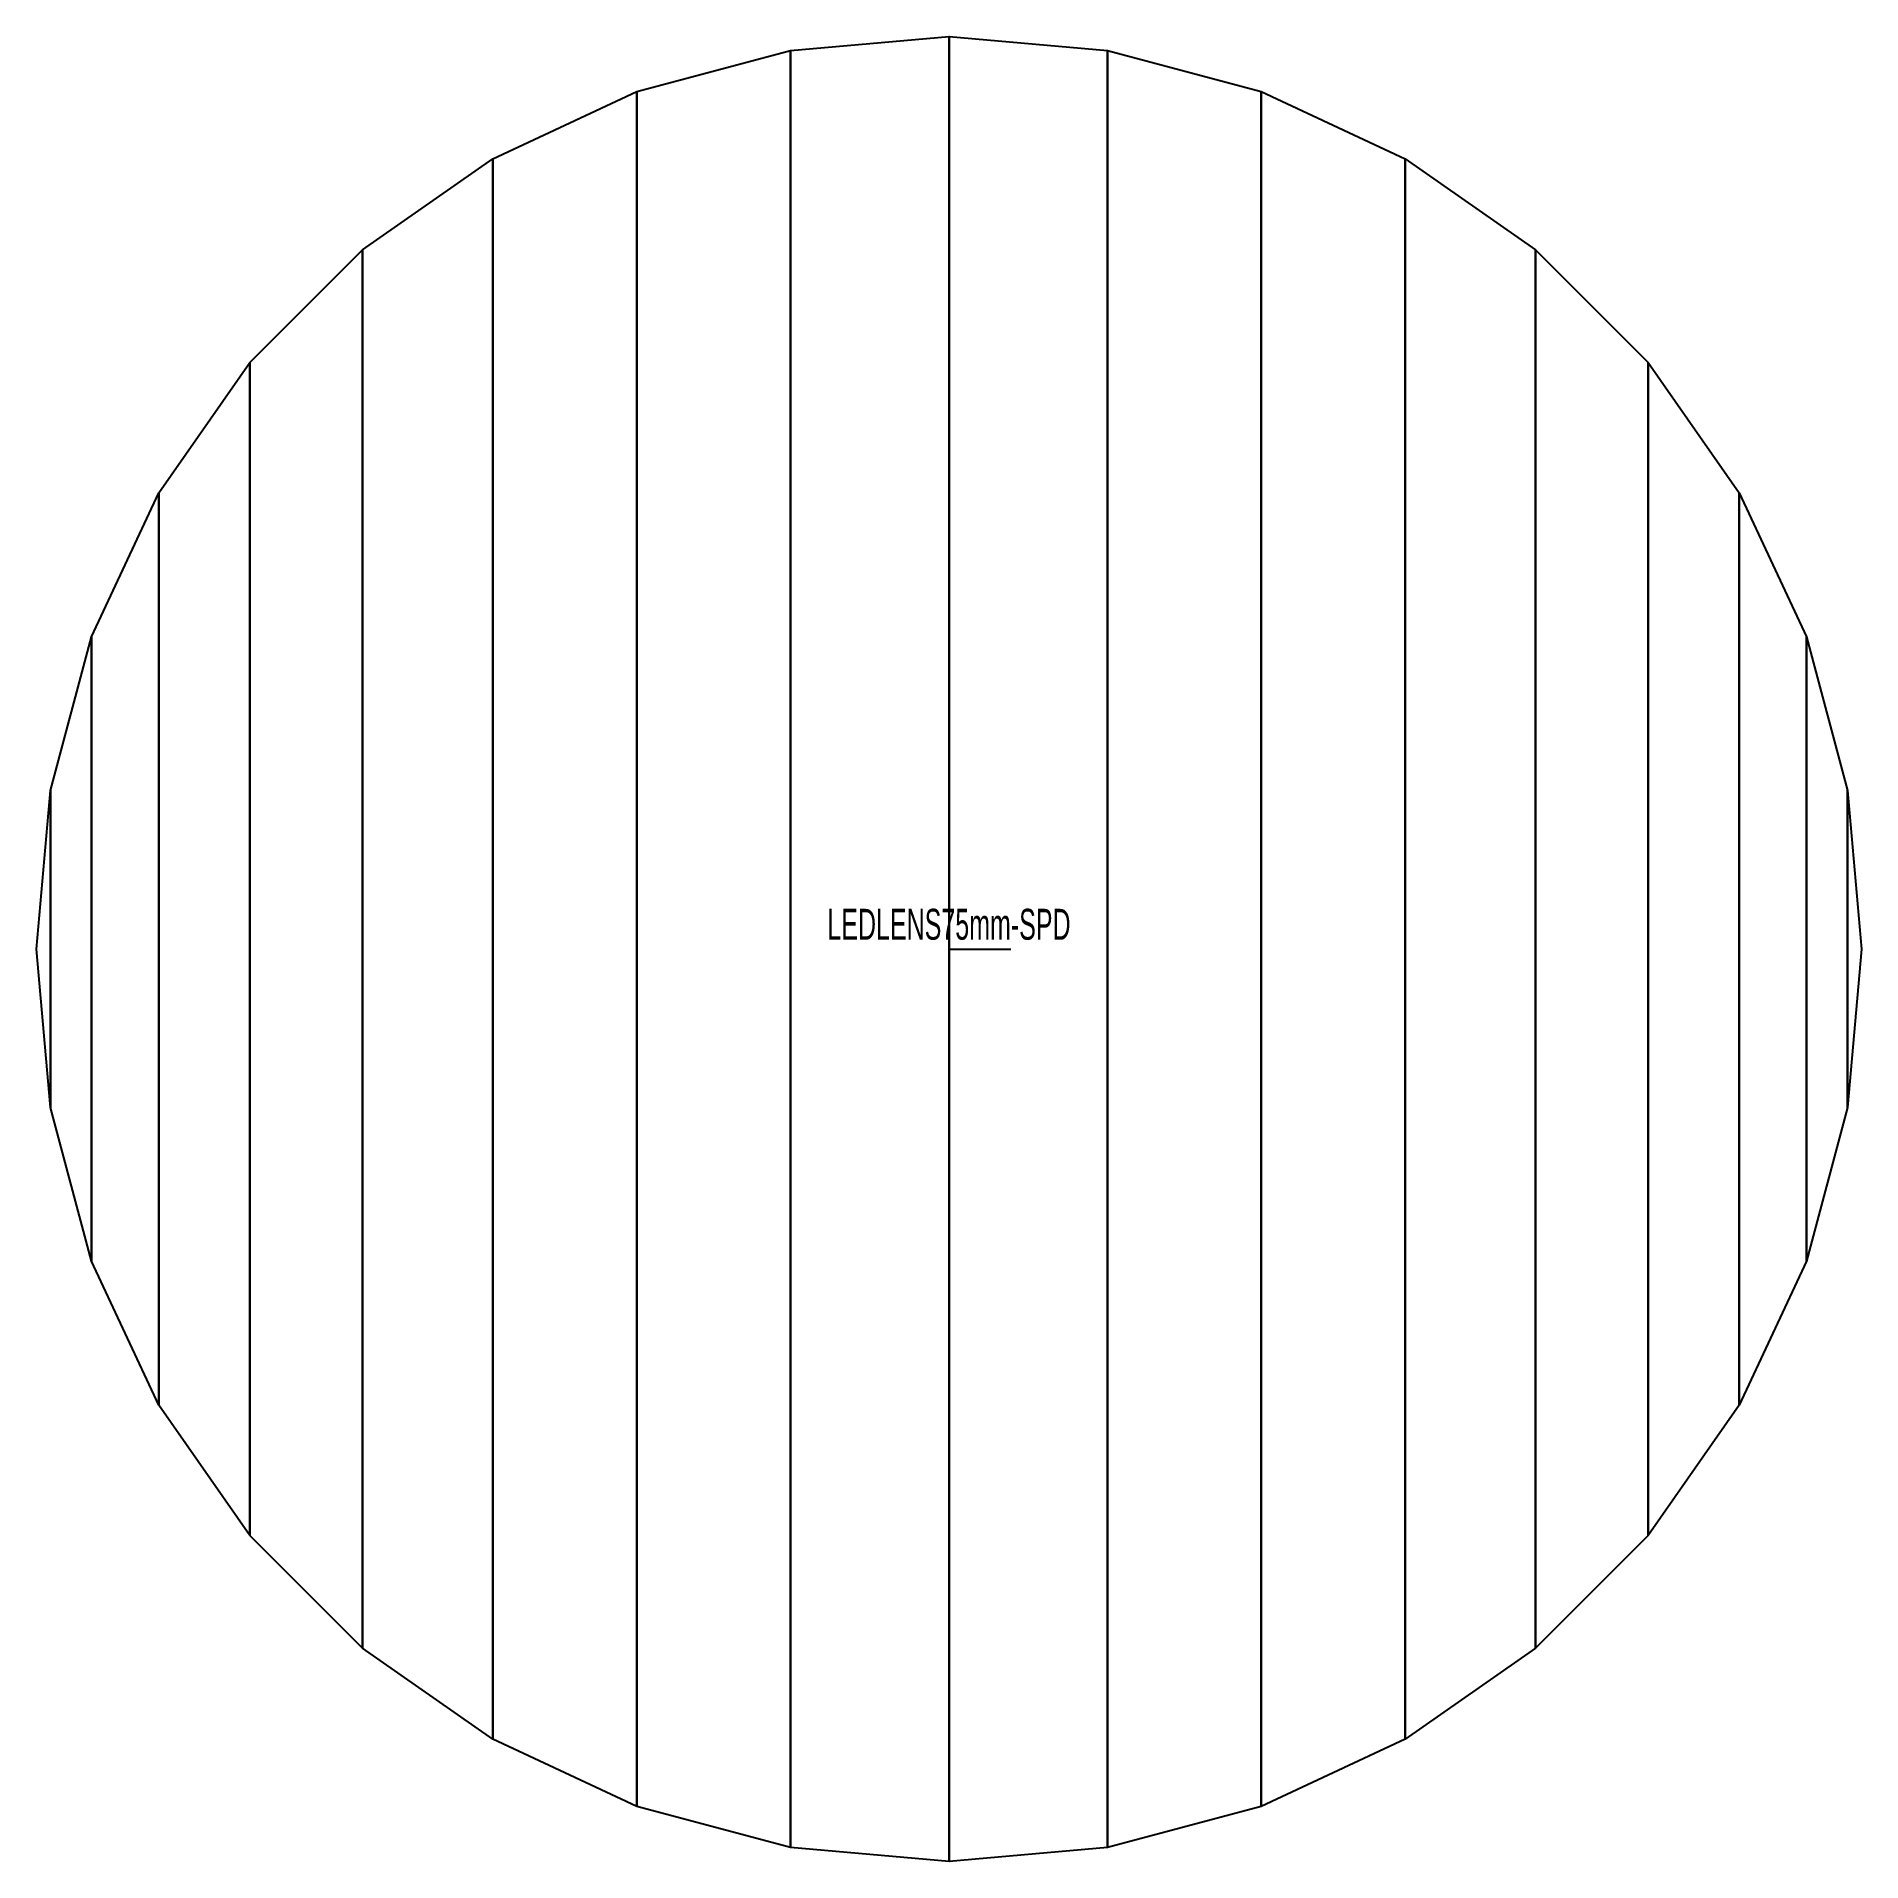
# Model space of a CAD drawing. Header units: inches. Extents: x -1.48 to 1.48, y -1.48 to 1.48.
import ezdxf
from ezdxf.enums import TextEntityAlignment as Align

# ---------------------------------------------------------------- set-up
doc = ezdxf.new("R2010")
doc.units = ezdxf.units.IN
doc.header["$MEASUREMENT"] = 0
doc.linetypes.add('DASH', pattern=[15, 12, -3])
doc.linetypes.add('SOLID', pattern=[0])
doc.layers.add('LAMP-LEDLENS75mm-SPD1', color=7, linetype='SOLID')
doc.layers.add('LAMP-LEDLENS75mm-SPDA', color=7, linetype='SOLID')

msp = doc.modelspace()

# ---------------------------------------------------------------- linework, layer by layer
at = {"layer": 'LAMP-LEDLENS75mm-SPD1', "linetype": 'DASH'}
msp.add_line((1.4764, 0), (1.4764, 0, -0.05), dxfattribs=at)
at = {"layer": 'LAMP-LEDLENS75mm-SPD1', "linetype": 'SOLID'}
for points in [[(-0.2564, -1.4539), (-0.2564, 1.4539), (0, 1.4764), (0, -1.4764)], [(0, -1.4764), (0, 1.4764), (0.2564, 1.4539), (0.2564, -1.4539)], [(-0.5049, 1.3873), (-0.2564, 1.4539), (-0.2564, -1.4539), (-0.5049, -1.3873)], [(0.2564, 1.4539), (0.5049, 1.3873), (0.5049, -1.3873), (0.2564, -1.4539)], [(-0.7382, -1.2786), (-0.7382, 1.2786), (-0.5049, 1.3873), (-0.5049, -1.3873)], [(0.5049, -1.3873), (0.5049, 1.3873), (0.7382, 1.2786), (0.7382, -1.2786)], [(-0.949, 1.131), (-0.7382, 1.2786), (-0.7382, -1.2786), (-0.949, -1.131)], [(0.7382, 1.2786), (0.949, 1.131), (0.949, -1.131), (0.7382, -1.2786)], [(-1.131, -0.949), (-1.131, 0.949), (-0.949, 1.131), (-0.949, -1.131)], [(0.949, -1.131), (0.949, 1.131), (1.131, 0.949), (1.131, -0.949)], [(-1.2786, 0.7382), (-1.131, 0.949), (-1.131, -0.949), (-1.2786, -0.7382)], [(1.131, 0.949), (1.2786, 0.7382), (1.2786, -0.7382), (1.131, -0.949)], [(-1.3873, -0.5049), (-1.3873, 0.5049), (-1.2786, 0.7382), (-1.2786, -0.7382)], [(1.2786, -0.7382), (1.2786, 0.7382), (1.3873, 0.5049), (1.3873, -0.5049)], [(-1.4539, 0.2564), (-1.3873, 0.5049), (-1.3873, -0.5049), (-1.4539, -0.2564)], [(1.3873, 0.5049), (1.4539, 0.2564), (1.4539, -0.2564), (1.3873, -0.5049)], [(-1.4539, -0.2564), (-1.4764, 0), (-1.4539, 0.2564)], [(1.4539, -0.2564), (1.4539, 0.2564), (1.4764, 0)]]:
    msp.add_3dface(points, dxfattribs=at)
at = {"layer": 'LAMP-LEDLENS75mm-SPDA', "linetype": 'SOLID'}
for q in [(0, 0.2), (0.1, 0), (0, 0, 0.3)]:
    msp.add_line((0, 0), q, dxfattribs=at)

# ---------------------------------------------------------------- texts
at = {"layer": 'LAMP-LEDLENS75mm-SPDA', "linetype": 'SOLID', "width": 0.605072}
msp.add_text('LEDLENS75mm-SPD', height=0.05, dxfattribs=at).set_placement((0, 0), align=Align.BOTTOM_CENTER)

doc.saveas('drawing.dxf')
